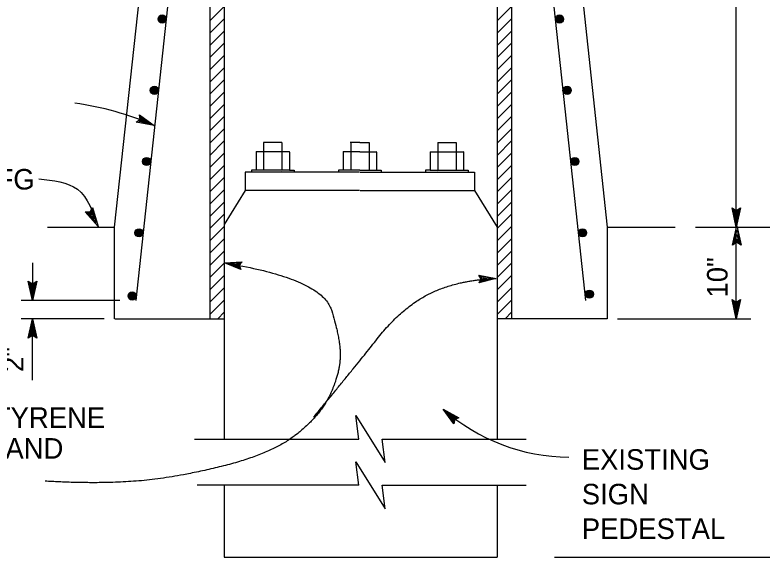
# Model space of a CAD drawing. Extents: x -894 to 866, y -476 to 714.
# Drawn here: x 409.3 to 664, y 16 to 200.9 of the extents above; entities that cross this region are included whole.
import ezdxf

# ---------------------------------------------------------------- set-up
doc = ezdxf.new("R2010")
doc.units = 0
for name, color, linetype in [('56 Stage 3 Anno', 7, 'Continuous'), ('57 Undefined', 7, 'Continuous'), ('60 Nongeo Data', 7, 'Continuous')]:
    doc.layers.add(name, color=color, linetype=linetype)

msp = doc.modelspace()

# ---------------------------------------------------------------- linework, layer by layer
at = {"layer": '56 Stage 3 Anno'}
for p, q in [((655.24, 97.25), (655.24, 331)), ((451.94, 165.29), (451.75, 166.84)), ((451.75, 166.84), (451.75, 166.84)), ((451.75, 166.84), (456.7, 163.19)), ((451.8, 166.43), (455.44, 163.75)), ((451.87, 166), (454.17, 164.31)), ((451.89, 165.61), (452.91, 164.87)), ((450.67, 164.39), (451.94, 165.29)), ((456.7, 163.19), (450.67, 164.39)), ((450.67, 164.39), (450.67, 164.39)), ((455.42, 163.75), (451.03, 164.63)), ((454.17, 164.31), (451.33, 164.87)), ((452.91, 164.87), (451.69, 165.11)), ((456.7, 163.19), (456.7, 163.19)), ((434.91, 133.74), (435.77, 135.23)), ((435.77, 135.23), (435.77, 135.23)), ((435.77, 135.23), (437.71, 128.75)), ((655.24, 128.5), (653.78, 135.1)), ((653.78, 135.1), (653.78, 135.1)), ((653.78, 135.1), (655.24, 134.23)), ((655.24, 128.5), (653.78, 135.1)), ((653.78, 135.1), (653.78, 135.1)), ((653.78, 135.1), (655.24, 134.23)), ((655.24, 134.23), (656.72, 135.1)), ((656.72, 135.1), (655.24, 128.5)), ((655.24, 134.23), (656.72, 135.1)), ((656.72, 135.1), (655.24, 128.5)), ((656.72, 135.1), (656.72, 135.1)), ((656.72, 135.1), (656.72, 135.1)), ((437.71, 128.75), (433.21, 133.8)), ((433.21, 133.8), (433.21, 133.8)), ((433.21, 133.8), (434.91, 133.74)), ((436.96, 130.08), (433.68, 133.76)), ((436.23, 131.4), (434.11, 133.78)), ((435.49, 132.73), (434.58, 133.75)), ((435.09, 134.06), (435.49, 132.73)), ((435.32, 134.41), (436.23, 131.4)), ((435.55, 134.83), (436.97, 130.08)), ((655.24, 130.03), (654.17, 134.85)), ((655.24, 130.03), (654.17, 134.85)), ((655.25, 131.54), (654.55, 134.65)), ((655.25, 131.54), (654.55, 134.65)), ((655.25, 133.07), (654.95, 134.4)), ((655.25, 133.07), (654.95, 134.4)), ((656.32, 134.87), (655.24, 130.02)), ((656.32, 134.87), (655.24, 130.02)), ((655.93, 134.61), (655.25, 131.54)), ((655.93, 134.61), (655.25, 131.54)), ((655.55, 134.42), (655.25, 133.07)), ((655.55, 134.42), (655.25, 133.07)), ((437.71, 128.75), (437.71, 128.75)), ((641.31, 128.5), (681.78, 128.5)), ((653.99, 122.43), (655.47, 129.03)), ((654.39, 122.66), (655.47, 127.51)), ((655.24, 128.5), (655.24, 128.5)), ((655.24, 128.5), (655.24, 128.5)), ((655.47, 129.03), (655.47, 129.03)), ((655.47, 129.03), (656.93, 122.43)), ((655.48, 127.5), (656.54, 122.68)), ((654.79, 122.92), (655.47, 125.99)), ((655.47, 125.99), (656.16, 122.88)), ((655.47, 123.3), (653.99, 122.43)), ((653.99, 122.43), (653.99, 122.43)), ((655.17, 123.11), (655.47, 124.46)), ((655.47, 124.46), (655.76, 123.13)), ((656.93, 122.43), (655.47, 123.3)), ((656.93, 122.43), (656.93, 122.43)), ((415.26, 116.41), (415.26, 103.5)), ((415.26, 103.5), (413.8, 110.1)), ((413.8, 110.1), (413.8, 110.1)), ((413.8, 110.1), (415.26, 109.23)), ((415.26, 103.5), (413.8, 110.1)), ((413.8, 110.1), (413.8, 110.1)), ((413.8, 110.1), (415.26, 109.23)), ((415.25, 105.03), (414.19, 109.85)), ((415.25, 105.03), (414.19, 109.85)), ((415.27, 106.54), (414.57, 109.65)), ((415.27, 106.54), (414.57, 109.65)), ((415.26, 109.23), (416.74, 110.1)), ((416.74, 110.1), (415.26, 103.5)), ((415.26, 109.23), (416.74, 110.1)), ((416.74, 110.1), (415.26, 103.5)), ((416.34, 109.87), (415.26, 105.02)), ((416.34, 109.87), (415.26, 105.02)), ((415.95, 109.61), (415.27, 106.54)), ((415.95, 109.61), (415.27, 106.54)), ((416.74, 110.1), (416.74, 110.1)), ((416.74, 110.1), (416.74, 110.1)), ((415.27, 108.07), (414.97, 109.4)), ((415.27, 108.07), (414.97, 109.4)), ((415.57, 109.42), (415.27, 108.07)), ((415.57, 109.42), (415.27, 108.07)), ((445.05, 103.5), (411.41, 103.5)), ((415.26, 103.5), (415.26, 103.5)), ((415.26, 103.5), (415.26, 103.5)), ((655.24, 97.25), (653.78, 103.85)), ((653.78, 103.85), (653.78, 103.85)), ((653.78, 103.85), (655.24, 102.98)), ((655.24, 97.25), (653.78, 103.85)), ((653.78, 103.85), (653.78, 103.85)), ((653.78, 103.85), (655.24, 102.98)), ((655.24, 97.25), (653.78, 103.85)), ((653.78, 103.85), (653.78, 103.85)), ((653.78, 103.85), (655.24, 102.98)), ((655.24, 98.78), (654.17, 103.6)), ((655.24, 98.78), (654.17, 103.6)), ((655.24, 98.78), (654.17, 103.6)), ((655.25, 100.29), (654.55, 103.4)), ((655.25, 100.29), (654.55, 103.4)), ((655.25, 100.29), (654.55, 103.4)), ((655.25, 101.82), (654.95, 103.15)), ((655.25, 101.82), (654.95, 103.15)), ((655.25, 101.82), (654.95, 103.15)), ((655.24, 102.98), (656.72, 103.85)), ((656.72, 103.85), (655.24, 97.25)), ((655.24, 102.98), (656.72, 103.85)), ((656.72, 103.85), (655.24, 97.25)), ((655.24, 102.98), (656.72, 103.85)), ((656.72, 103.85), (655.24, 97.25)), ((656.32, 103.62), (655.24, 98.77)), ((656.32, 103.62), (655.24, 98.77)), ((656.32, 103.62), (655.24, 98.77)), ((655.93, 103.36), (655.25, 100.29)), ((655.93, 103.36), (655.25, 100.29)), ((655.93, 103.36), (655.25, 100.29)), ((655.55, 103.17), (655.25, 101.82)), ((655.55, 103.17), (655.25, 101.82)), ((655.55, 103.17), (655.25, 101.82)), ((656.72, 103.85), (656.72, 103.85)), ((656.72, 103.85), (656.72, 103.85)), ((656.72, 103.85), (656.72, 103.85)), ((439.66, 97.25), (411.37, 97.25)), ((430.1, 97.25), (411.41, 97.25)), ((413.78, 90.65), (415.26, 97.25)), ((415.26, 76.31), (415.26, 97.25)), ((415.26, 97.25), (415.26, 97.25)), ((415.26, 97.25), (416.72, 90.65)), ((614.72, 97.25), (660.24, 97.25)), ((655.24, 97.25), (655.24, 97.25)), ((655.24, 97.25), (655.24, 97.25)), ((655.24, 97.25), (655.24, 97.25)), ((414.17, 90.89), (415.26, 95.74)), ((415.26, 95.73), (416.32, 90.91)), ((414.57, 91.15), (415.25, 94.22)), ((414.95, 91.34), (415.25, 92.69)), ((415.25, 94.22), (415.95, 91.11)), ((415.25, 92.69), (415.55, 91.36)), ((415.26, 91.53), (413.78, 90.65)), ((413.78, 90.65), (413.78, 90.65)), ((416.72, 90.65), (415.26, 91.53)), ((416.72, 90.65), (416.72, 90.65)), ((558.93, 61.47), (555.31, 66.43)), ((555.31, 66.43), (555.31, 66.43)), ((555.31, 66.43), (560.69, 63.47)), ((559.01, 61.88), (556.34, 65.52)), ((556.36, 65.52), (560.28, 63.36)), ((559.07, 62.3), (557.38, 64.61)), ((557.38, 64.61), (559.92, 63.22)), ((559.16, 62.68), (558.42, 63.7)), ((558.42, 63.7), (559.51, 63.1)), ((559.22, 63), (558.93, 61.47)), ((558.93, 61.47), (558.93, 61.47)), ((560.69, 63.47), (559.22, 63)), ((560.69, 63.47), (560.69, 63.47)), ((593.21, 16.01), (726.98, 16.01))]:
    msp.add_line(p, q, dxfattribs=at)
for points in [[(486.31, 114.12), (480.69, 116.36), (486.73, 116.71), (486.47, 116.4), (482.04, 116.15), (486.16, 114.5), (486.01, 114.87), (483.37, 115.93), (486.2, 116.09), (485.94, 115.78), (484.72, 115.71), (485.86, 115.25), (485.74, 115.54), (486.73, 116.71), (485.74, 115.54)], [(567.46, 112.13), (573.41, 111.07), (567.57, 109.5), (567.77, 109.86), (572.05, 111.01), (567.68, 111.79), (567.9, 111.45), (570.7, 110.95), (567.96, 110.22), (568.15, 110.58), (569.34, 110.89), (568.13, 111.11), (568.3, 110.85), (567.57, 109.5), (568.3, 110.85)]]:
    msp.add_lwpolyline(points, close=True, dxfattribs=at)
for centre, radius, start, end in [((416.25, 71.32), 100.39, 66.2388, 82.2909), ((598.76, 115.95), 65.88, 228.7286, 269.495)]:
    msp.add_arc(centre, radius, start, end, dxfattribs=at)
msp.add_spline([(417.41, 145), (430.6, 141.44), (437.71, 128.75)], degree=3, dxfattribs=at)
for points in [[(480.69, 116.36), (513.92, 110.99), (520.53, 89.43), (519.79, 77.8), (513.1, 63.94), (496.52, 51.07), (462.37, 42.65), (435.39, 40.92), (419.55, 41.91)], [(511.12, 63.69), (525.73, 81.51), (541.42, 101.2), (559.88, 110.47), (573.41, 111.07)]]:
    msp.add_open_spline(points, degree=2, dxfattribs=at)
at = {"layer": '60 Nongeo Data'}
for p, q in [((465.03, 331), (443.16, 128.5)), ((475.76, 331), (475.76, 97.25)), ((480.66, 331), (480.66, 56.26)), ((573.72, 331), (573.72, 56.26)), ((578.62, 331), (578.62, 97.25)), ((589.34, 331), (611.22, 128.5)), ((474.01, 321), (450.52, 103.5)), ((580.37, 321), (603.86, 103.5)), ((475.76, 198.86), (480.66, 203.76)), ((573.72, 198.86), (578.62, 203.76)), ((475.76, 194.69), (480.66, 199.59)), ((573.72, 194.69), (578.62, 199.59)), ((475.76, 190.53), (480.66, 195.42)), ((573.72, 190.53), (578.62, 195.42)), ((475.76, 186.36), (480.66, 191.26)), ((573.72, 186.36), (578.62, 191.26)), ((475.76, 182.19), (480.66, 187.09)), ((573.72, 182.19), (578.62, 187.09)), ((475.76, 178.03), (480.66, 182.92)), ((573.72, 178.03), (578.62, 182.92)), ((475.76, 173.86), (480.66, 178.76)), ((573.72, 173.86), (578.62, 178.76)), ((475.76, 169.69), (480.66, 174.59)), ((573.72, 169.69), (578.62, 174.59)), ((475.76, 165.53), (480.66, 170.42)), ((573.72, 165.53), (578.62, 170.42)), ((475.76, 161.36), (480.66, 166.26)), ((573.72, 161.36), (578.62, 166.26)), ((475.76, 157.19), (480.66, 162.09)), ((573.72, 157.19), (578.62, 162.09)), ((475.76, 153.03), (480.66, 157.92)), ((500.27, 157.41), (494.05, 157.41)), ((494.08, 157.41), (494.08, 147.98)), ((500.33, 157.41), (500.33, 147.98)), ((526.9, 157.41), (523.63, 157.41)), ((523.77, 157.34), (523.77, 147.98)), ((526.89, 157.41), (530.15, 157.41)), ((530.02, 157.34), (530.02, 147.98)), ((553.46, 157.41), (553.46, 147.98)), ((553.52, 157.41), (559.73, 157.41)), ((559.71, 157.41), (559.71, 147.98)), ((573.72, 153.03), (578.62, 157.92)), ((475.76, 148.86), (480.66, 153.76)), ((491.5, 154.13), (491.5, 148)), ((502.75, 154.28), (491.56, 154.28)), ((502.91, 154.13), (502.91, 148)), ((521.19, 154.13), (521.19, 148)), ((526.9, 154.28), (521.33, 154.28)), ((526.89, 154.28), (532.46, 154.28)), ((532.59, 154.13), (532.59, 148)), ((550.88, 154.13), (550.88, 148)), ((551.03, 154.28), (562.23, 154.28)), ((562.28, 154.13), (562.28, 148)), ((573.72, 148.86), (578.62, 153.76)), ((475.76, 144.69), (480.66, 149.59)), ((491.5, 148), (489.94, 148)), ((489.94, 148), (489.94, 147.25)), ((502.91, 148), (491.5, 148)), ((502.91, 148), (502.91, 148)), ((502.91, 148), (502.91, 148)), ((502.91, 148), (502.91, 148)), ((502.91, 148), (504.47, 148)), ((504.47, 148), (504.47, 147.25)), ((526.91, 148), (519.63, 148)), ((519.63, 148), (519.63, 147.16)), ((521.19, 148), (521.19, 148)), ((521.19, 148), (521.19, 148)), ((526.88, 148), (534.16, 148)), ((532.59, 148), (532.59, 148)), ((532.59, 148), (532.59, 148)), ((534.16, 148), (534.16, 147.16)), ((550.88, 148), (549.32, 148)), ((549.32, 148), (549.32, 147.25)), ((550.88, 148), (562.28, 148)), ((550.88, 148), (550.88, 148)), ((550.88, 148), (550.88, 148)), ((550.88, 148), (550.88, 148)), ((562.28, 148), (563.84, 148)), ((563.84, 148), (563.84, 147.25)), ((573.72, 144.69), (578.62, 149.59)), ((475.76, 140.53), (480.66, 145.42)), ((526.81, 147.25), (487.83, 147.25)), ((487.83, 147.25), (487.83, 141)), ((500.33, 147.58), (500.33, 147.63)), ((526.97, 147.25), (565.96, 147.25)), ((553.46, 147.58), (553.46, 147.63)), ((565.96, 147.25), (565.96, 141)), ((573.72, 140.53), (578.62, 145.42)), ((475.76, 136.36), (480.66, 141.26)), ((487.83, 141), (480.66, 129.45)), ((526.74, 141), (487.83, 141)), ((527.04, 141), (565.96, 141)), ((565.96, 141), (573.72, 128.5)), ((573.72, 136.36), (578.62, 141.26)), ((475.76, 132.19), (480.66, 137.09)), ((573.72, 132.19), (578.62, 137.09)), ((475.76, 128.03), (480.66, 132.92)), ((573.72, 128.03), (578.62, 132.92)), ((420.33, 128.5), (443.16, 128.5)), ((443.16, 128.5), (443.16, 97.25)), ((475.76, 123.86), (480.66, 128.76)), ((573.72, 123.86), (578.62, 128.76)), ((611.22, 128.5), (611.22, 97.25)), ((611.22, 128.5), (634.38, 128.5)), ((475.76, 119.68), (480.66, 124.58)), ((573.72, 119.68), (578.62, 124.58)), ((475.76, 115.5), (480.66, 120.4)), ((573.72, 115.5), (578.62, 120.4)), ((475.76, 111.32), (480.66, 116.22)), ((573.72, 111.32), (578.62, 116.22)), ((475.76, 107.14), (480.66, 112.03)), ((573.72, 107.14), (578.62, 112.03)), ((475.76, 102.96), (480.66, 107.85)), ((573.72, 102.96), (578.62, 107.85)), ((475.76, 98.78), (480.66, 103.67)), ((573.72, 98.78), (578.62, 103.67)), ((478.42, 97.25), (480.66, 99.49)), ((576.38, 97.25), (578.62, 99.49)), ((443.29, 97.25), (480.66, 97.25)), ((611.22, 97.25), (573.72, 97.25)), ((470.52, 56.26), (526.54, 56.26)), ((534.54, 56.26), (583.55, 56.26)), ((526.54, 40.49), (471.37, 40.49)), ((480.66, 40.49), (480.66, 16.01)), ((534.54, 40.49), (583.55, 40.49)), ((573.72, 40.49), (573.72, 16.01)), ((480.66, 16.01), (573.72, 16.01))]:
    msp.add_line(p, q, dxfattribs=at)
for points in [[(526.54, 56.26), (525.54, 64.26), (535.54, 48.26), (534.54, 56.26)], [(526.54, 40.49), (525.54, 48.49), (535.54, 32.49), (534.54, 40.49)]]:
    msp.add_lwpolyline(points, dxfattribs=at)
for centre, radius in [((459.47, 199.51), 1.4), ((459.47, 199.51), 1.29), ((459.47, 199.51), 1.18), ((459.47, 199.51), 1.06), ((459.47, 199.51), 0.952), ((459.47, 199.51), 0.84), ((459.47, 199.51), 0.728), ((459.47, 199.51), 0.616), ((459.47, 199.51), 0.504), ((459.47, 199.51), 0.392), ((459.47, 199.51), 0.28), ((459.47, 199.51), 0.168), ((459.47, 199.51), 0.056), ((594.94, 199.5), 1.4), ((594.94, 199.5), 1.29), ((594.94, 199.5), 1.18), ((594.94, 199.5), 1.06), ((594.94, 199.5), 0.952), ((594.94, 199.5), 0.84), ((594.94, 199.5), 0.728), ((594.94, 199.5), 0.616), ((594.94, 199.5), 0.504), ((594.94, 199.5), 0.392), ((594.94, 199.5), 0.28), ((594.94, 199.5), 0.168), ((594.94, 199.5), 0.056), ((456.84, 175.19), 1.4), ((456.84, 175.19), 1.29), ((456.84, 175.19), 1.18), ((456.84, 175.19), 1.06), ((456.84, 175.19), 0.952), ((456.84, 175.19), 0.84), ((456.84, 175.19), 0.728), ((456.84, 175.19), 0.616), ((597.55, 175.21), 1.4), ((597.55, 175.21), 1.29), ((597.55, 175.21), 1.18), ((597.55, 175.21), 1.06), ((597.55, 175.21), 0.952), ((597.55, 175.21), 0.84), ((597.55, 175.21), 0.728), ((597.55, 175.21), 0.616), ((456.84, 175.19), 0.504), ((456.84, 175.19), 0.392), ((456.84, 175.19), 0.28), ((456.84, 175.19), 0.168), ((456.84, 175.19), 0.056), ((597.55, 175.21), 0.504), ((597.55, 175.21), 0.392), ((597.55, 175.21), 0.28), ((597.55, 175.21), 0.168), ((597.55, 175.21), 0.056), ((454.19, 150.91), 1.4), ((454.19, 150.91), 1.29), ((454.19, 150.91), 1.18), ((454.19, 150.91), 1.06), ((454.19, 150.91), 0.952), ((454.19, 150.91), 0.84), ((454.19, 150.91), 0.728), ((454.19, 150.91), 0.616), ((454.19, 150.91), 0.504), ((454.19, 150.91), 0.392), ((454.19, 150.91), 0.28), ((454.19, 150.91), 0.168), ((454.19, 150.91), 0.056), ((600.18, 150.91), 1.4), ((600.18, 150.91), 1.29), ((600.18, 150.91), 1.18), ((600.18, 150.91), 1.06), ((600.18, 150.91), 0.952), ((600.18, 150.91), 0.84), ((600.18, 150.91), 0.728), ((600.18, 150.91), 0.616), ((600.18, 150.91), 0.504), ((600.18, 150.91), 0.392), ((600.18, 150.91), 0.28), ((600.18, 150.91), 0.168), ((600.18, 150.91), 0.056), ((451.59, 126.61), 1.4), ((451.59, 126.61), 1.29), ((451.59, 126.61), 1.18), ((451.59, 126.61), 1.06), ((451.59, 126.61), 0.952), ((451.59, 126.61), 0.84), ((602.8, 126.6), 1.4), ((602.8, 126.6), 1.29), ((602.8, 126.6), 1.18), ((602.8, 126.6), 1.06), ((602.8, 126.6), 0.952), ((602.8, 126.6), 0.84), ((451.59, 126.61), 0.728), ((451.59, 126.61), 0.616), ((451.59, 126.61), 0.504), ((451.59, 126.61), 0.392), ((451.59, 126.61), 0.28), ((451.59, 126.61), 0.168), ((451.59, 126.61), 0.056), ((602.8, 126.6), 0.728), ((602.8, 126.6), 0.616), ((602.8, 126.6), 0.504), ((602.8, 126.6), 0.392), ((602.8, 126.6), 0.28), ((602.8, 126.6), 0.168), ((602.8, 126.6), 0.056), ((605.15, 105.69), 1.4), ((449.24, 105.06), 1.4), ((449.24, 105.06), 1.29), ((449.24, 105.06), 1.18), ((449.24, 105.06), 1.06), ((449.24, 105.06), 0.952), ((449.24, 105.06), 0.84), ((449.24, 105.06), 0.728), ((449.24, 105.06), 0.616), ((449.24, 105.06), 0.504), ((449.24, 105.06), 0.392), ((449.24, 105.06), 0.28), ((449.24, 105.06), 0.168), ((449.24, 105.06), 0.056), ((605.15, 105.69), 1.29), ((605.15, 105.69), 1.18), ((605.15, 105.69), 1.06), ((605.15, 105.69), 0.952), ((605.15, 105.69), 0.84), ((605.15, 105.69), 0.728), ((605.15, 105.69), 0.616), ((605.15, 105.69), 0.504), ((605.15, 105.69), 0.392), ((605.15, 105.69), 0.28), ((605.15, 105.69), 0.168), ((605.15, 105.69), 0.056)]:
    msp.add_circle(centre, radius, dxfattribs=at)
for centre, start, end in [((491.66, 154.13), 90, 180), ((493.92, 154.13), 0, 90), ((494.24, 154.13), 90, 180), ((500.17, 154.13), 0, 90), ((500.49, 154.13), 90, 180), ((502.75, 154.13), 0, 90), ((521.35, 154.13), 90, 180), ((523.61, 154.13), 0, 90), ((523.92, 154.13), 90, 180), ((529.86, 154.13), 0, 90), ((530.17, 154.13), 90, 180), ((532.44, 154.13), 0, 90), ((551.03, 154.13), 90, 180), ((553.3, 154.13), 0, 90), ((553.61, 154.13), 90, 180), ((559.55, 154.13), 0, 90), ((559.86, 154.13), 90, 180), ((562.13, 154.13), 0, 90)]:
    msp.add_arc(centre, 0.156, start, end, dxfattribs=at)

# ---------------------------------------------------------------- texts
at = {"layer": '57 Undefined'}
for s, p in [('FG', (403, 141.37)), ('1" EXPANDED POLYSTYRENE', (305.64, 60.08)), ('BETWEEN PEDESTAL AND', (305.64, 49.58)), ('EXISTING ', (602.55, 45.8)), ('SIGN', (602.55, 33.99)), ('PEDESTAL', (602.55, 22.18))]:
    msp.add_text(s, height=7, dxfattribs=at).set_placement(p)
for s, p in [('10"', (652.25, 104.54)), ('2"', (412.17, 79.13))]:
    msp.add_text(s, height=7, rotation=90, dxfattribs=at).set_placement(p)

doc.saveas('drawing.dxf')
